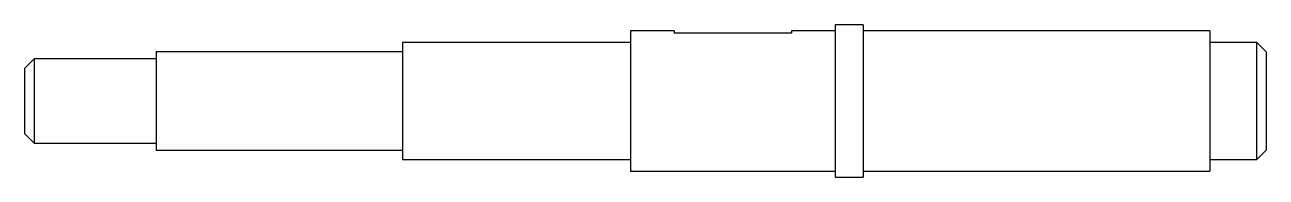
# Model space of a CAD drawing. Header units: millimetres. Extents: x 0 to 265, y -16 to 16.
import ezdxf

# ---------------------------------------------------------------- set-up
doc = ezdxf.new("R2010")
doc.units = ezdxf.units.MM

msp = doc.modelspace()

# ---------------------------------------------------------------- linework, layer by layer
at = {"color": 7, "linetype": 'Continuous', "lineweight": 25}
for p, q in [((178.7, 16.25), (172.7, 16.25)), ((172.7, 16.25), (172.7, -16.25)), ((178.7, 16.25), (178.7, -16.25)), ((138.4, 15), (129.1, 15)), ((129.1, 15), (129.1, -15)), ((138.4, 15), (138.4, 14.46)), ((163.4, 14.46), (138.4, 14.46)), ((172.7, 15), (163.4, 15)), ((163.4, 15), (163.4, 14.46)), ((252.6, 15), (178.7, 15)), ((252.6, 15), (252.6, -15)), ((129.1, 12.5), (80.5, 12.5)), ((80.5, 12.5), (80.5, -12.5)), ((262.6, 12.5), (252.6, 12.5)), ((264.6, 10.5), (262.6, 12.5)), ((262.6, -12.5), (262.6, 12.5)), ((2, 9), (0, 7)), ((28, 9), (2, 9)), ((2, 9), (2, -9)), ((80.5, 10.5), (28, 10.5)), ((28, 10.5), (28, -10.5)), ((264.6, 10.5), (264.6, -10.5)), ((0, -7), (0, 7)), ((0, -7), (2, -9)), ((2, -9), (28, -9)), ((28, -10.5), (80.5, -10.5)), ((262.6, -12.5), (264.6, -10.5)), ((80.5, -12.5), (129.1, -12.5)), ((252.6, -12.5), (262.6, -12.5)), ((129.1, -15), (172.7, -15)), ((178.7, -15), (252.6, -15)), ((172.7, -16.25), (178.7, -16.25))]:
    msp.add_line(p, q, dxfattribs=at)

doc.saveas('drawing.dxf')
